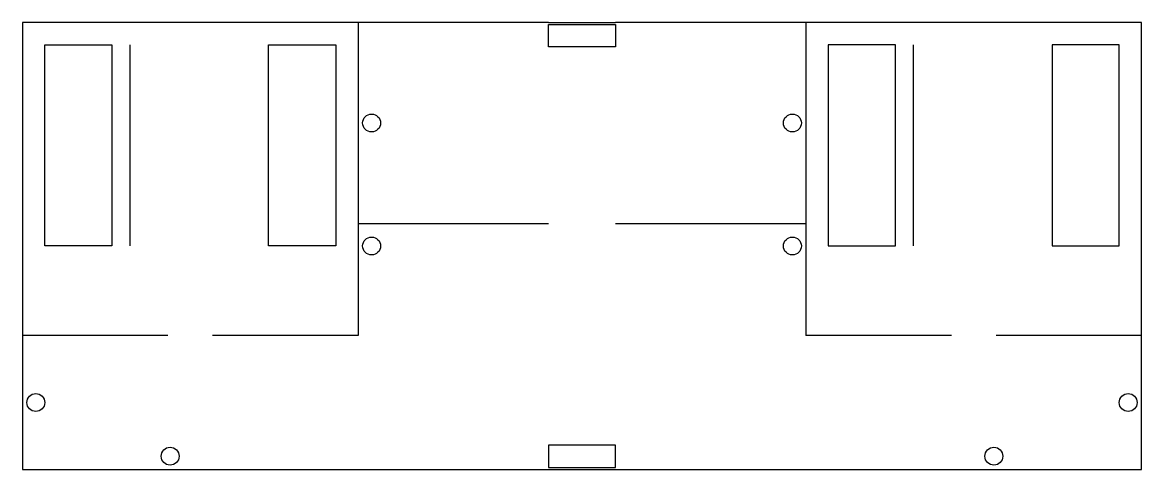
# Model space of a CAD drawing. Extents: x 0 to 50, y 0 to 20.
import ezdxf

# ---------------------------------------------------------------- set-up
doc = ezdxf.new("R2010")
doc.units = 0
for name, color, linetype in [('EXIT_2', 2, 'CONTINUOUS'), ('EXITS_1', 2, 'CONTINUOUS'), ('GENERATORS_BOTTOM', 151, 'CONTINUOUS'), ('GENERATORS_TOP', 151, 'CONTINUOUS'), ('SERVERS_CASHIER1', 212, 'CONTINUOUS'), ('SERVERS_CASHIER2', 212, 'CONTINUOUS'), ('SERVERS_PRESENTATION1', 212, 'CONTINUOUS'), ('SERVERS_PRESENTATION2', 212, 'CONTINUOUS'), ('TARGETS_LETTERS', 3, 'CONTINUOUS'), ('TARGETS_PRODUCTS', 3, 'CONTINUOUS'), ('WALLS', 7, 'CONTINUOUS')]:
    doc.layers.add(name, color=color, linetype=linetype)

# ---------------------------------------------------------------- blocks, each defined once
blk = doc.blocks.new('PRODUCTO_1')
at = {"layer": 'TARGETS_PRODUCTS'}
for centre in [(6.6, 0.6), (43.4, 0.6)]:
    blk.add_circle(centre, 0.4, dxfattribs=at)
blk = doc.blocks.new('PRODUCTO_2')
at = {"layer": 'TARGETS_PRODUCTS'}
for centre in [(0.6, 3), (49.4, 3)]:
    blk.add_circle(centre, 0.4, dxfattribs=at)
blk = doc.blocks.new('PRODUCTO_3')
at = {"layer": 'TARGETS_PRODUCTS'}
for centre in [(15.6, 10), (34.4, 10)]:
    blk.add_circle(centre, 0.4, dxfattribs=at)

msp = doc.modelspace()

# ---------------------------------------------------------------- linework, layer by layer
at = {"layer": 'EXIT_2'}
msp.add_line((23.5, 0), (26.5, 0), dxfattribs=at)
at = {"layer": 'EXITS_1'}
msp.add_line((23.5, 20), (26.5, 20), dxfattribs=at)
at = {"layer": 'GENERATORS_BOTTOM'}
msp.add_lwpolyline([(23.5, 0.1), (26.5, 0.1), (26.5, 1.1), (23.5, 1.1), (23.5, 0.1)], dxfattribs=at)
at = {"layer": 'GENERATORS_TOP'}
msp.add_lwpolyline([(23.5, 19.9), (26.5, 19.9), (26.5, 18.9), (23.5, 18.9), (23.5, 19.9)], dxfattribs=at)
at = {"layer": 'SERVERS_CASHIER1'}
msp.add_line((4.8, 19), (4.8, 10), dxfattribs=at)
msp.add_lwpolyline([(1, 19), (4, 19), (4, 10), (1, 10), (1, 19)], dxfattribs=at)
at = {"layer": 'SERVERS_CASHIER2'}
msp.add_line((39.8, 19), (39.8, 10), dxfattribs=at)
msp.add_lwpolyline([(39, 19), (36, 19), (36, 10), (39, 10), (39, 19)], dxfattribs=at)
at = {"layer": 'SERVERS_PRESENTATION1'}
msp.add_lwpolyline([(11, 19), (14, 19), (14, 10), (11, 10), (11, 19)], dxfattribs=at)
at = {"layer": 'SERVERS_PRESENTATION2'}
msp.add_lwpolyline([(49, 19), (46, 19), (46, 10), (49, 10), (49, 19)], dxfattribs=at)
at = {"layer": 'TARGETS_LETTERS'}
for centre in [(15.6, 15.5), (34.4, 15.5)]:
    msp.add_circle(centre, 0.4, dxfattribs=at)
at = {"layer": 'WALLS'}
for p, q in [((15, 20), (15, 6)), ((35, 20), (35, 6)), ((15, 11), (23.5, 11)), ((26.5, 11), (35, 11)), ((6.5, 6), (0, 6)), ((41.5, 6), (35, 6)), ((15, 6), (8.5, 6)), ((50, 6), (43.5, 6))]:
    msp.add_line(p, q, dxfattribs=at)
for points in [[(23.5, 20), (0, 20), (0, 0)], [(26.5, 0), (50, 0), (50, 20), (26.5, 20)], [(0, 0), (23.5, 0)]]:
    msp.add_lwpolyline(points, dxfattribs=at)

# ---------------------------------------------------------------- block references
at = {"layer": 'TARGETS_PRODUCTS'}
for name in ['PRODUCTO_3', 'PRODUCTO_2', 'PRODUCTO_1']:
    msp.add_blockref(name, (0, 0), dxfattribs=at)

doc.saveas('drawing.dxf')
